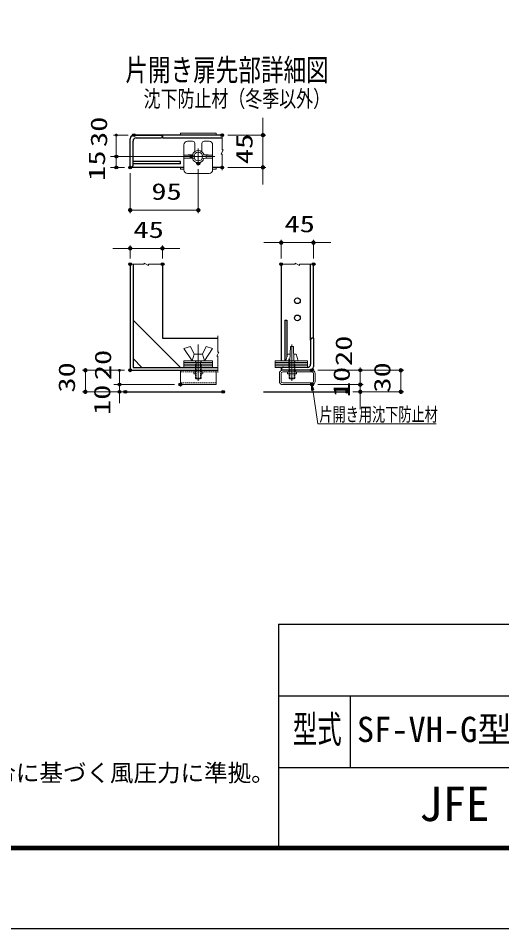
# Model space of a CAD drawing. Units: millimetres, scale not verified, with parts at other scales. Extents: x -5250 to 5250, y -3712 to 3712.
# Drawn here: x 1743 to 3429, y -3712 to -537 of the extents above; entities that cross this region are included whole.
import ezdxf
from ezdxf.enums import TextEntityAlignment as Align

# ---------------------------------------------------------------- set-up
doc = ezdxf.new("R2010")
doc.units = ezdxf.units.MM
doc.header["$LTSCALE"] = 20
doc.header["$PDMODE"] = 32
doc.header["$PDSIZE"] = 10
for name, pattern in [('USER1', [1.125, 0.75, -0.125, 0.125, -0.125]), ('USER2', [0.375, 0.25, -0.125]), ('USER3', [50.8, 31.75, -6.35, 6.35, -6.35])]:
    doc.linetypes.add(name, pattern=pattern)
for name, color, linetype, lineweight in [('0-0_D-TTL', 7, 'Continuous', 25), ('0-2_D-STR-TXT', 7, 'Continuous', 13), ('0-3_D-BGD', 7, 'Continuous', 25), ('0-4_D-BMK', 2, 'Continuous', 13), ('0-5_D-STR1', 1, 'Continuous', 25), ('0-6_D-STR-DIM', 7, 'Continuous', 13), ('0-7_0', 7, 'Continuous', 25), ('0-9_D-STR3', 3, 'Continuous', 13)]:
    doc.layers.add(name, color=color, linetype=linetype, lineweight=lineweight)
doc.layers.add('0-1_D-TTL-TXT', color=7, linetype='Continuous')
doc.layers.add('0-8_Defpoints', color=7, linetype='Continuous')
doc.styles.add('ＭＳ ゴシック', font='')
doc.styles.get('ＭＳ ゴシック').set_extended_font_data('MS Gothic')

# ---------------------------------------------------------------- blocks, each defined once
blk = doc.blocks.new('_DotSmall')
at = {"layer": '0-7_0'}
for points in [[(0, 0), (-2.5, 0), (-2.48, 0.313)], [(0, 0), (-2.48, -0.313), (-2.5, 0)], [(0, 0), (-2.48, 0.313), (-2.421, 0.622)], [(0, 0), (-2.421, -0.622), (-2.48, -0.313)], [(0, 0), (-2.421, 0.622), (-2.324, 0.92)], [(0, 0), (-2.324, -0.92), (-2.421, -0.622)], [(0, 0), (-2.324, 0.92), (-2.191, 1.204)], [(0, 0), (-2.191, -1.204), (-2.324, -0.92)], [(0, 0), (-2.191, 1.204), (-2.023, 1.469)], [(0, 0), (-2.023, -1.469), (-2.191, -1.204)], [(0, 0), (-2.023, 1.469), (-1.822, 1.711)], [(0, 0), (-1.822, -1.711), (-2.023, -1.469)], [(0, 0), (-1.822, 1.711), (-1.594, 1.926)], [(0, 0), (-1.594, -1.926), (-1.822, -1.711)], [(0, 0), (-1.594, 1.926), (-1.34, 2.111)], [(0, 0), (-1.34, -2.111), (-1.594, -1.926)], [(0, 0), (-1.34, 2.111), (-1.064, 2.262)], [(0, 0), (-1.064, -2.262), (-1.34, -2.111)], [(0, 0), (-1.064, 2.262), (-0.773, 2.378)], [(0, 0), (-0.773, -2.378), (-1.064, -2.262)], [(0, 0), (-0.773, 2.378), (-0.468, 2.456)], [(0, 0), (-0.468, -2.456), (-0.773, -2.378)], [(0, 0), (-0.468, 2.456), (-0.157, 2.495)], [(0, 0), (-0.157, -2.495), (-0.468, -2.456)], [(0, 0), (-0.157, 2.495), (0.157, 2.495)], [(0, 0), (0.157, -2.495), (-0.157, -2.495)], [(0, 0), (0.157, 2.495), (0.468, 2.456)], [(0, 0), (0.468, 2.456), (0.773, 2.378)], [(0, 0), (0.773, 2.378), (1.064, 2.262)], [(0, 0), (1.064, 2.262), (1.34, 2.111)], [(0, 0), (1.34, 2.111), (1.594, 1.926)], [(0, 0), (1.594, 1.926), (1.822, 1.711)], [(0, 0), (1.822, 1.711), (2.023, 1.469)], [(0, 0), (2.023, 1.469), (2.191, 1.204)], [(0, 0), (2.191, 1.204), (2.324, 0.92)], [(0, 0), (2.324, 0.92), (2.421, 0.622)], [(0, 0), (2.421, 0.622), (2.48, 0.313)], [(0, 0), (2.48, 0.313), (2.5, 0)], [(0, 0), (0.468, -2.456), (0.157, -2.495)], [(0, 0), (0.773, -2.378), (0.468, -2.456)], [(0, 0), (1.064, -2.262), (0.773, -2.378)], [(0, 0), (1.34, -2.111), (1.064, -2.262)], [(0, 0), (1.594, -1.926), (1.34, -2.111)], [(0, 0), (1.822, -1.711), (1.594, -1.926)], [(0, 0), (2.023, -1.469), (1.822, -1.711)], [(0, 0), (2.191, -1.204), (2.023, -1.469)], [(0, 0), (2.324, -0.92), (2.191, -1.204)], [(0, 0), (2.421, -0.622), (2.324, -0.92)], [(0, 0), (2.48, -0.313), (2.421, -0.622)], [(0, 0), (2.5, 0), (2.48, -0.313)]]:
    blk.add_solid(points, dxfattribs=at)
blk = doc.blocks.new('_Open')
at = {"layer": '0-7_0'}
blk.add_line((-20, 3.33), (0, 0), dxfattribs=at)
blk.add_lwpolyline([(-20, -3.33), (0, 0), (-20, 0)], dxfattribs=at)

msp = doc.modelspace()

# ---------------------------------------------------------------- linework, layer by layer
at = {"layer": '0-0_D-TTL'}
for p, q in [((2650, -2650), (2650, -3425)), ((2650, -2650), (4900, -2650)), ((2650, -2900), (4900, -2900)), ((2900, -2900), (2900, -3150)), ((2650, -3150), (4900, -3150))]:
    msp.add_line(p, q, dxfattribs=at)
at = {"layer": '0-0_D-TTL', "color": 2}
msp.add_lwpolyline([(-5250, 3712.5), (5250, 3712.5), (5250, -3712.5), (-5250, -3712.5)], close=True, dxfattribs=at)
at = {"layer": '0-0_D-TTL'}
for points in [[(-4912.5, 3437.5), (4912.5, 3437.5), (4912.5, -3437.5), (-4912.5, -3437.5)], [(-4909.38, 3434.37), (4909.37, 3434.37), (4909.37, -3434.37), (-4909.38, -3434.37)], [(-4906.25, 3431.25), (4906.25, 3431.25), (4906.25, -3431.25), (-4906.25, -3431.25)], [(-4903.13, 3428.12), (4903.12, 3428.12), (4903.12, -3428.12), (-4903.13, -3428.12)], [(-4900, 3425), (4900, 3425), (4900, -3425), (-4900, -3425)]]:
    msp.add_lwpolyline(points, close=True, dxfattribs=at)
at = {"layer": '0-2_D-STR-TXT'}
msp.add_lwpolyline([(3200.54, -1951.43), (2788.18, -1951.43), (2768.67, -1825)], dxfattribs=at)
at = {"layer": '0-3_D-BGD'}
for p, q in [((2116.81, -1840.12), (2457.58, -1840.12)), ((2597.64, -1840.12), (2889.82, -1840.12))]:
    msp.add_line(p, q, dxfattribs=at)
at = {"layer": '0-4_D-BMK'}
for p, q in [((2457.67, -996.35), (2450.17, -1011.35)), ((2450.17, -1011.35), (2453.92, -1011.35)), ((2453.92, -1011.35), (2453.92, -1067.83)), ((2125.87, -1395.51), (2182.21, -1395.51)), ((2182.21, -1391.76), (2197.21, -1399.26)), ((2182.21, -1395.51), (2182.21, -1391.76)), ((2197.21, -1395.51), (2253.69, -1395.51)), ((2197.21, -1399.26), (2197.21, -1395.51)), ((2652.31, -1395.51), (2708.64, -1395.51)), ((2708.64, -1391.76), (2723.64, -1399.26)), ((2708.64, -1395.51), (2708.64, -1391.76)), ((2723.64, -1395.51), (2780.12, -1395.51)), ((2723.64, -1399.26), (2723.64, -1395.51)), ((2442.97, -1701.37), (2435.47, -1716.37)), ((2435.47, -1716.37), (2439.22, -1716.37)), ((2439.22, -1716.37), (2439.22, -1772.85))]:
    msp.add_line(p, q, dxfattribs=at)
for points in [[(2453.92, -940.02), (2453.92, -996.35), (2457.67, -996.35)], [(2439.22, -1645.03), (2439.22, -1701.37), (2442.97, -1701.37)]]:
    msp.add_lwpolyline(points, dxfattribs=at)
at = {"layer": '0-5_D-STR1'}
for p, q in [((2145.96, -945.1), (2245.96, -945.1)), ((2453.92, -945.1), (2145.96, -945.1)), ((2245.96, -947.6), (2245.96, -945.1)), ((2245.96, -947.6), (2245.96, -955.1)), ((2133.46, -1057.6), (2133.46, -957.6)), ((2143.46, -1050.1), (2143.46, -966.35)), ((2154.71, -955.1), (2238.46, -955.1)), ((2245.96, -955.1), (2453.92, -955.1)), ((2308.46, -1037.6), (2143.46, -1037.6)), ((2308.46, -1045.1), (2143.46, -1045.1)), ((2308.46, -1045.1), (2308.46, -1037.6)), ((2133.46, -1057.6), (2135.96, -1057.6)), ((2320.96, -1057.6), (2133.46, -1057.6)), ((2453.92, -1057.6), (2420.96, -1057.6)), ((2133.46, -1395.51), (2133.46, -1765.12)), ((2143.46, -1395.51), (2143.46, -1755.12)), ((2245.96, -1395.51), (2245.96, -1652.62)), ((2659.89, -1395.51), (2659.89, -1732.12)), ((2762.39, -1660.12), (2762.39, -1395.51)), ((2772.39, -1652.62), (2772.39, -1395.51)), ((2143.46, -1590.12), (2308.46, -1755.12)), ((2672.39, -1590.12), (2672.39, -1732.12)), ((2672.39, -1590.12), (2679.89, -1590.12)), ((2679.89, -1590.12), (2679.89, -1717.87)), ((2245.96, -1652.62), (2439.22, -1652.62)), ((2762.39, -1660.12), (2762.39, -1743.87)), ((2772.39, -1652.62), (2769.89, -1652.62)), ((2772.39, -1652.62), (2772.39, -1752.62)), ((2143.46, -1724.47), (2174.11, -1755.12)), ((2133.46, -1765.12), (2439.22, -1765.12)), ((2143.46, -1755.12), (2439.22, -1755.12)), ((2659.89, -1755.12), (2659.89, -1765.12)), ((2659.89, -1762.62), (2659.89, -1765.12)), ((2759.89, -1765.12), (2659.89, -1765.12))]:
    msp.add_line(p, q, dxfattribs=at)
for centre in [(2716.33, -1522.62), (2716.33, -1582.62)]:
    msp.add_circle(centre, 10, dxfattribs=at)
for centre, radius, start, end in [((2145.96, -957.6), 12.5, 90, 180), ((2238.46, -947.6), 7.5, 270, 0), ((2154.71, -966.35), 11.25, 90, 180), ((2135.96, -1050.1), 7.5, 270, 0), ((2769.89, -1660.12), 7.5, 90, 180), ((2751.14, -1743.87), 11.25, 270, 0), ((2667.39, -1762.62), 7.5, 90, 180), ((2759.89, -1752.62), 12.5, 270, 0)]:
    msp.add_arc(centre, radius, start, end, dxfattribs=at)
at = {"layer": '0-6_D-STR-DIM'}
for p, q in [((2596.21, -945.1), (2596.21, -885.1)), ((2125.96, -945.1), (2075.03, -945.1)), ((2085.03, -945.1), (2085.03, -1020.1)), ((2473.92, -945.1), (2606.21, -945.1)), ((2596.21, -1057.6), (2596.21, -945.1)), ((2327.21, -1020.1), (2065.03, -1020.1)), ((2327.21, -1020.1), (2075.03, -1020.1)), ((2085.03, -1020.1), (2085.03, -1057.6)), ((2113.46, -1057.6), (2065.03, -1057.6)), ((2133.46, -1077.6), (2133.46, -1216.75)), ((2370.96, -1064.3), (2370.96, -1216.75)), ((2473.92, -1057.6), (2606.21, -1057.6)), ((2596.21, -1057.6), (2596.21, -1117.6)), ((2133.46, -1206.75), (2370.96, -1206.75)), ((2133.46, -1375.51), (2133.46, -1329.95)), ((2245.96, -1375.51), (2245.96, -1329.95)), ((2659.89, -1319.95), (2599.89, -1319.95)), ((2659.89, -1375.51), (2659.89, -1309.95)), ((2659.89, -1319.95), (2772.39, -1319.95)), ((2772.39, -1375.51), (2772.39, -1309.95)), ((2772.39, -1319.95), (2832.39, -1319.95)), ((2133.46, -1339.95), (2073.46, -1339.95)), ((2245.96, -1339.95), (2133.46, -1339.95)), ((2245.96, -1339.95), (2305.96, -1339.95)), ((2113.46, -1765.12), (1967.33, -1765.12)), ((1977.33, -1765.12), (1977.33, -1840.12)), ((2113.46, -1765.12), (2076.02, -1765.12)), ((2096.02, -1765.12), (2096.02, -1815.12)), ((2096.02, -1815.12), (2096.02, -1775.12)), ((2787.14, -1765.12), (3087.06, -1765.12)), ((2787.14, -1765.12), (2945.48, -1765.12)), ((2935.48, -1815.12), (2935.48, -1755.12)), ((2935.48, -1815.12), (2935.48, -1765.12)), ((3077.06, -1840.12), (3077.06, -1765.12)), ((2096.81, -1840.12), (1967.33, -1840.12)), ((2288.46, -1815.12), (2076.02, -1815.12)), ((2288.46, -1815.12), (2076.02, -1815.12)), ((2437.58, -1840.12), (2076.02, -1840.12)), ((2096.02, -1815.12), (2096.02, -1840.12)), ((2096.02, -1840.12), (2096.02, -1880.12)), ((2787.14, -1815.12), (2945.48, -1815.12)), ((2787.14, -1815.12), (2945.48, -1815.12)), ((2909.82, -1840.12), (2945.48, -1840.12)), ((2909.82, -1840.12), (3087.06, -1840.12)), ((2935.48, -1840.12), (2935.48, -1815.12)), ((2935.48, -1840.12), (2935.48, -1900.12))]:
    msp.add_line(p, q, dxfattribs=at)
at = {"layer": '0-8_Defpoints'}
for p in [(2145.96, -945.1), (2453.92, -945.1), (2596.21, -945.1), (2085.03, -1020.1), (2347.21, -1020.1), (2370.96, -1044.3), (2085.03, -1057.6), (2133.46, -1057.6), (2133.46, -1057.6), (2453.92, -1057.6), (2370.96, -1206.75), (2772.39, -1319.95), (2133.46, -1339.95), (2133.46, -1395.51), (2245.96, -1395.51), (2659.89, -1395.51), (2772.39, -1395.51), (2133.46, -1765.12), (2767.14, -1765.12), (2935.48, -1765.12), (3077.06, -1765.12), (1977.33, -1840.12), (2096.02, -1815.12), (2096.02, -1840.12), (2116.81, -1840.12), (2308.46, -1815.12), (2457.58, -1840.12), (2767.14, -1815.12), (2889.82, -1840.12), (2935.48, -1815.12)]:
    msp.add_point(p, dxfattribs=at)
at = {"layer": '0-9_D-STR3'}
for p, q in [((2433.46, -938.85), (2308.46, -938.85)), ((2308.46, -945.1), (2308.46, -938.85)), ((2433.46, -945.1), (2433.46, -938.85)), ((2320.96, -1066.35), (2320.96, -978.85)), ((2333.46, -966.35), (2350.96, -966.35)), ((2358.46, -1002.92), (2358.46, -973.85)), ((2383.46, -1002.92), (2383.46, -973.85)), ((2390.96, -966.35), (2408.46, -966.35)), ((2420.96, -1066.35), (2420.96, -978.85)), ((2350.85, -1013.23), (2320.96, -1014.48)), ((2343.46, -1014.48), (2320.96, -1014.48)), ((2320.96, -1025.73), (2320.96, -1014.48)), ((2357.32, -1013.85), (2343.46, -1014.48)), ((2343.46, -1025.73), (2343.46, -1014.48)), ((2384.59, -1013.85), (2398.46, -1014.48)), ((2391.06, -1013.23), (2420.96, -1014.48)), ((2398.46, -1014.48), (2420.96, -1014.48)), ((2398.46, -1025.73), (2398.46, -1014.48)), ((2420.96, -1025.73), (2420.96, -1014.48)), ((2343.46, -1025.73), (2320.96, -1025.73)), ((2350.85, -1026.98), (2320.96, -1025.73)), ((2357.32, -1026.35), (2343.46, -1025.73)), ((2384.59, -1026.35), (2398.46, -1025.73)), ((2391.06, -1026.98), (2420.96, -1025.73)), ((2398.46, -1025.73), (2420.96, -1025.73)), ((2308.46, -1063.85), (2308.46, -1057.6)), ((2320.96, -1063.85), (2308.46, -1063.85)), ((2333.46, -1078.85), (2408.46, -1078.85)), ((2433.46, -1063.85), (2420.96, -1063.85)), ((2433.46, -1063.85), (2433.46, -1057.6)), ((2691.77, -1682.12), (2690.52, -1732.12)), ((2349.71, -1732.12), (2320.96, -1689.62)), ((2349.71, -1732.12), (2355.96, -1708.37)), ((2355.96, -1708.37), (2385.96, -1708.37)), ((2392.21, -1732.12), (2420.96, -1689.62)), ((2676.14, -1732.12), (2682.39, -1708.37)), ((2682.39, -1708.37), (2691.11, -1708.37)), ((2703.67, -1708.37), (2712.39, -1708.37)), ((2718.64, -1732.12), (2712.39, -1708.37)), ((2320.96, -1732.12), (2320.96, -1737.87)), ((2320.96, -1732.12), (2420.96, -1732.12)), ((2320.96, -1737.87), (2320.96, -1743.62)), ((2320.96, -1737.87), (2420.96, -1737.87)), ((2320.96, -1737.87), (2420.96, -1737.87)), ((2320.96, -1743.62), (2320.96, -1749.37)), ((2320.96, -1743.62), (2420.96, -1743.62)), ((2320.96, -1743.62), (2420.96, -1743.62)), ((2349.71, -1732.12), (2392.21, -1732.12)), ((2420.96, -1732.12), (2420.96, -1737.87)), ((2420.96, -1737.87), (2420.96, -1743.62)), ((2420.96, -1743.62), (2420.96, -1749.37)), ((2638.64, -1732.12), (2751.14, -1732.12)), ((2638.64, -1732.12), (2638.64, -1737.87)), ((2638.64, -1737.87), (2751.14, -1737.87)), ((2638.64, -1737.87), (2638.64, -1743.62)), ((2638.64, -1737.87), (2751.14, -1737.87)), ((2638.64, -1743.62), (2751.14, -1743.62)), ((2638.64, -1743.62), (2638.64, -1749.37)), ((2638.64, -1743.62), (2751.14, -1743.62)), ((2676.14, -1732.12), (2718.64, -1732.12)), ((2751.14, -1732.12), (2751.14, -1737.87)), ((2751.14, -1737.87), (2751.14, -1743.62)), ((2751.14, -1743.62), (2751.14, -1749.37)), ((2308.46, -1765.12), (2308.46, -1815.12)), ((2308.46, -1765.12), (2433.46, -1765.12)), ((2320.96, -1749.37), (2320.96, -1755.12)), ((2320.96, -1749.37), (2420.96, -1749.37)), ((2320.96, -1749.37), (2420.96, -1749.37)), ((2320.96, -1755.12), (2420.96, -1755.12)), ((2382.71, -1765.12), (2409.21, -1765.12)), ((2420.96, -1749.37), (2420.96, -1755.12)), ((2433.46, -1765.12), (2433.46, -1815.12)), ((2638.64, -1749.37), (2751.14, -1749.37)), ((2638.64, -1749.37), (2638.64, -1755.12)), ((2638.64, -1749.37), (2751.14, -1749.37)), ((2638.64, -1755.12), (2751.14, -1755.12)), ((2653.64, -1776.62), (2653.64, -1803.62)), ((2659.39, -1776.62), (2659.39, -1803.62)), ((2767.14, -1765.12), (2665.14, -1765.12)), ((2767.14, -1770.87), (2665.14, -1770.87)), ((2681.64, -1771.37), (2681.64, -1777.62)), ((2687.39, -1777.62), (2681.64, -1777.62)), ((2687.39, -1770.87), (2687.39, -1777.62)), ((2687.39, -1777.62), (2707.39, -1777.62)), ((2707.39, -1770.87), (2707.39, -1777.62)), ((2713.14, -1777.62), (2707.39, -1777.62)), ((2713.14, -1771.37), (2713.14, -1777.62)), ((2751.14, -1749.37), (2751.14, -1755.12)), ((2772.89, -1776.62), (2772.89, -1803.62)), ((2778.64, -1776.62), (2778.64, -1803.62)), ((2767.14, -1809.37), (2665.14, -1809.37)), ((2308.46, -1815.12), (2433.46, -1815.12)), ((2767.14, -1815.12), (2665.14, -1815.12))]:
    msp.add_line(p, q, dxfattribs=at)
at = {"layer": '0-9_D-STR3', "linetype": 'USER3'}
for p, q in [((2370.96, -1048.85), (2370.96, -991.35)), ((2313.46, -1020.1), (2428.46, -1020.1)), ((2370.96, -1802.12), (2370.96, -1675.24)), ((2697.39, -1802.12), (2697.39, -1675.24)), ((2686.14, -1745.37), (2686.14, -1724.62)), ((2686.14, -1751.12), (2686.14, -1730.37)), ((2686.14, -1756.87), (2686.14, -1736.12))]:
    msp.add_line(p, q, dxfattribs=at)
at = {"layer": '0-9_D-STR3', "linetype": 'USER2'}
for p, q in [((2360.96, -1792.12), (2360.96, -1732.12)), ((2363.46, -1794.62), (2363.46, -1732.12)), ((2378.46, -1794.62), (2378.46, -1732.12)), ((2380.96, -1792.12), (2380.96, -1732.12)), ((2687.39, -1792.12), (2687.39, -1732.12)), ((2689.89, -1794.62), (2689.89, -1732.12)), ((2704.89, -1794.62), (2704.89, -1732.12)), ((2707.39, -1792.12), (2707.39, -1732.12)), ((2308.46, -1770.87), (2433.46, -1770.87)), ((2355.21, -1771.37), (2355.21, -1777.62)), ((2355.21, -1777.62), (2360.96, -1777.62)), ((2360.96, -1770.87), (2360.96, -1777.62)), ((2380.96, -1770.87), (2380.96, -1777.62)), ((2380.96, -1777.62), (2386.71, -1777.62)), ((2386.71, -1771.37), (2386.71, -1777.62)), ((2308.46, -1809.37), (2433.46, -1809.37)), ((2360.96, -1792.12), (2380.96, -1792.12)), ((2363.46, -1794.62), (2360.96, -1792.12)), ((2363.46, -1794.62), (2378.46, -1794.62)), ((2378.46, -1794.62), (2380.96, -1792.12)), ((2687.39, -1792.12), (2707.39, -1792.12)), ((2689.89, -1794.62), (2687.39, -1792.12)), ((2689.89, -1794.62), (2704.89, -1794.62)), ((2704.89, -1794.62), (2707.39, -1792.12))]:
    msp.add_line(p, q, dxfattribs=at)
at = {"layer": '0-9_D-STR3', "linetype": 'USER1'}
for p, q in [((2370.96, -1724.62), (2370.96, -1745.37)), ((2370.96, -1730.37), (2370.96, -1751.12)), ((2370.96, -1736.12), (2370.96, -1756.87)), ((2370.96, -1741.87), (2370.96, -1762.62))]:
    msp.add_line(p, q, dxfattribs=at)
at = {"layer": '0-9_D-STR3'}
for points in [[(2355.96, -1708.37), (2343.46, -1682.12), (2320.96, -1689.62)], [(2392.21, -1732.12), (2385.96, -1708.37), (2398.46, -1682.12), (2420.96, -1689.62)], [(2691.77, -1682.12), (2703.02, -1682.12), (2704.27, -1732.12)]]:
    msp.add_lwpolyline(points, dxfattribs=at)
msp.add_circle((2370.96, -1020.1), 15, dxfattribs=at)
for centre, radius, start, end in [((2333.46, -978.85), 12.5, 90, 180), ((2350.96, -973.85), 7.5, 0, 90), ((2390.96, -973.85), 7.5, 90, 180), ((2408.46, -978.85), 12.5, 0, 90), ((2370.96, -1020.1), 21.25, 16.24618, 163.75382), ((2370.96, -1020.1), 21.25, 196.24618, 343.75382), ((2370.96, -1031.35), 12.5, 216.8699, 270), ((2370.96, -1031.35), 12.5, 270, 323.1301), ((2333.46, -1066.35), 12.5, 180, 270), ((2408.46, -1066.35), 12.5, 270, 0), ((2354.71, -1771.37), 0.5, 0, 90), ((2387.21, -1771.37), 0.5, 90, 180), ((2665.14, -1776.62), 11.5, 90, 180), ((2665.14, -1776.62), 5.75, 90, 180), ((2681.14, -1771.37), 0.5, 0, 90), ((2713.64, -1771.37), 0.5, 90, 180), ((2767.14, -1776.62), 11.5, 0, 90), ((2767.14, -1776.62), 5.75, 0, 90), ((2665.14, -1803.62), 11.5, 180, 270), ((2665.14, -1803.62), 5.75, 180, 270), ((2767.14, -1803.62), 11.5, 270, 0), ((2767.14, -1803.62), 5.75, 270, 0)]:
    msp.add_arc(centre, radius, start, end, dxfattribs=at)
at = {"layer": '0-9_D-STR3', "linetype": 'USER2'}
for centre, start, end in [((2355.21, -1770.87), 0, 90), ((2386.71, -1770.87), 90, 180), ((2681.64, -1770.87), 0, 90), ((2713.14, -1770.87), 90, 180)]:
    msp.add_arc(centre, 5.75, start, end, dxfattribs=at)

# ---------------------------------------------------------------- block references
at = {"layer": '0-2_D-STR-TXT', "rotation": 98.77495}
msp.add_blockref('_Open', (2767.14, -1815.12), dxfattribs=at)
at = {"layer": '0-6_D-STR-DIM'}
for p, xscale, yscale, rotation in [((2085.03, -945.1), 2, 2, 90), ((2596.21, -945.1), 3, 3, 270), ((2085.03, -1020.1), 2, 2, 270), ((2085.03, -1020.1), 2, 2, 90), ((2085.03, -1057.6), 2, 2, 270), ((2596.21, -1057.6), 3, 3, 90), ((2133.46, -1206.75), 3, 3, 180), ((2245.96, -1339.95), 3, 3, 180), ((2772.39, -1319.95), 3, 3, 180), ((1977.33, -1765.12), 3, 3, 90), ((2096.02, -1765.12), 2, 2, 90), ((2935.48, -1765.12), 2, 2, 90), ((3077.06, -1765.12), 3, 3, 90), ((2935.48, -1815.12), 3, 3, 270), ((1977.33, -1840.12), 3, 3, 270), ((2096.02, -1815.12), 2, 2, 270), ((2096.02, -1815.12), 2, 2, 270), ((2096.02, -1840.12), 2, 2, 90), ((2935.48, -1840.12), 3, 3, 90), ((2935.48, -1815.12), 2, 2, 270), ((3077.06, -1840.12), 3, 3, 270)]:
    msp.add_blockref('_DotSmall', p, dxfattribs=dict(at, xscale=xscale, yscale=yscale, rotation=rotation))
at = {"layer": '0-6_D-STR-DIM', "xscale": 3, "yscale": 3}
for p in [(2370.96, -1206.75), (2133.46, -1339.95), (2659.89, -1319.95)]:
    msp.add_blockref('_DotSmall', p, dxfattribs=at)

# ---------------------------------------------------------------- texts
at = {"layer": '0-1_D-TTL-TXT', "style": 'ＭＳ ゴシック', "width": 0.65}
msp.add_text('型式', height=96.21, dxfattribs=at).set_placement((2700.33, -3093.5), align=Align.BOTTOM_LEFT)
at = {"layer": '0-1_D-TTL-TXT', "style": 'ＭＳ ゴシック'}
for s, height, p in [('SF-VH-G型 H900', 88.19, (2923.78, -3087.8)), ('（設計条件）風荷重：昭和57年改正 建築基準法・同施行令に基づく風圧力に準拠。', 60.13, (-438.26, -3217)), ('JFE 建材株式会社', 120.3, (3140.48, -3373.13))]:
    msp.add_text(s, height=height, dxfattribs=at).set_placement(p, align=Align.BOTTOM_LEFT)
at = {"layer": '0-2_D-STR-TXT', "style": 'ＭＳ ゴシック'}
for s, height, width, p in [('片開き扉先部詳細図', 76.98, 0.75, (2116.81, -779.57)), ('沈下防止材（冬季以外）', 57.77, 0.75, (2180.27, -864.45)), ('片開き用沈下防止材', 48.09, 0.7, (2792.83, -1957.45))]:
    msp.add_text(s, height=height, dxfattribs=dict(at, width=width)).set_placement(p, align=Align.BOTTOM_LEFT)
at = {"layer": '0-6_D-STR-DIM', "style": 'ＭＳ ゴシック', "width": 1.35}
for s, p in [('30', (2070.34, -986.67)), ('45', (2577.31, -1046.35)), ('15', (2063.26, -1104.82)), ('20', (2923.89, -1750.28)), ('20', (2084.56, -1799.75)), ('30', (1958.43, -1843.12)), ('30', (3058.16, -1843.12)), ('10', (2916.59, -1859.12)), ('10', (2081.64, -1921.09))]:
    msp.add_text(s, height=57.77, rotation=90, dxfattribs=at).set_placement(p, align=Align.BOTTOM_LEFT)
for s, p in [('95', (2207.21, -1187.85)), ('45', (2671.14, -1301.05)), ('45', (2144.71, -1321.05))]:
    msp.add_text(s, height=57.77, dxfattribs=at).set_placement(p, align=Align.BOTTOM_LEFT)

doc.saveas('drawing.dxf')
